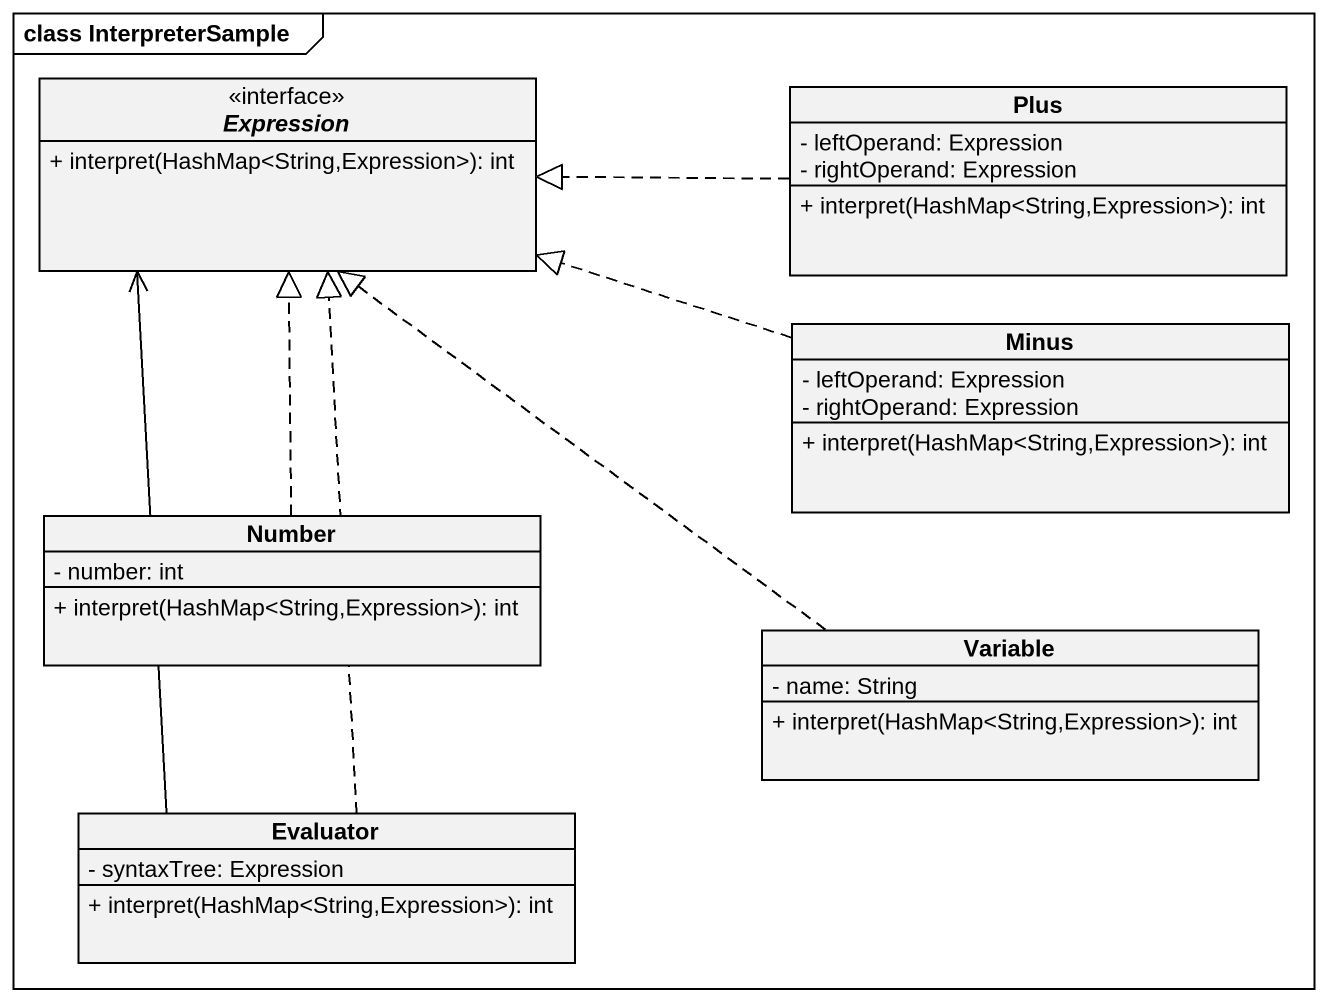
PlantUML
@startuml
mainframe class InterpreterSample
hide circle
hide empty members
skinparam classAttributeIconSize 0
interface Expression <<interface>> {
  + interpret(HashMap<String,Expression>): int
}
class Plus {
  - leftOperand: Expression
  - rightOperand: Expression
  + interpret(HashMap<String,Expression>): int
}
class Minus {
  - leftOperand: Expression
  - rightOperand: Expression
  + interpret(HashMap<String,Expression>): int
}
class Number {
  - number: int
  + interpret(HashMap<String,Expression>): int
}
class Variable {
  - name: String
  + interpret(HashMap<String,Expression>): int
}
class Evaluator {
  - syntaxTree: Expression
  + interpret(HashMap<String,Expression>): int
}
Plus .left.|> Expression
Minus .left.|> Expression
Number .up.|> Expression
Variable .up.|> Expression
Evaluator .up.|> Expression
Evaluator -up-> Expression
@enduml
